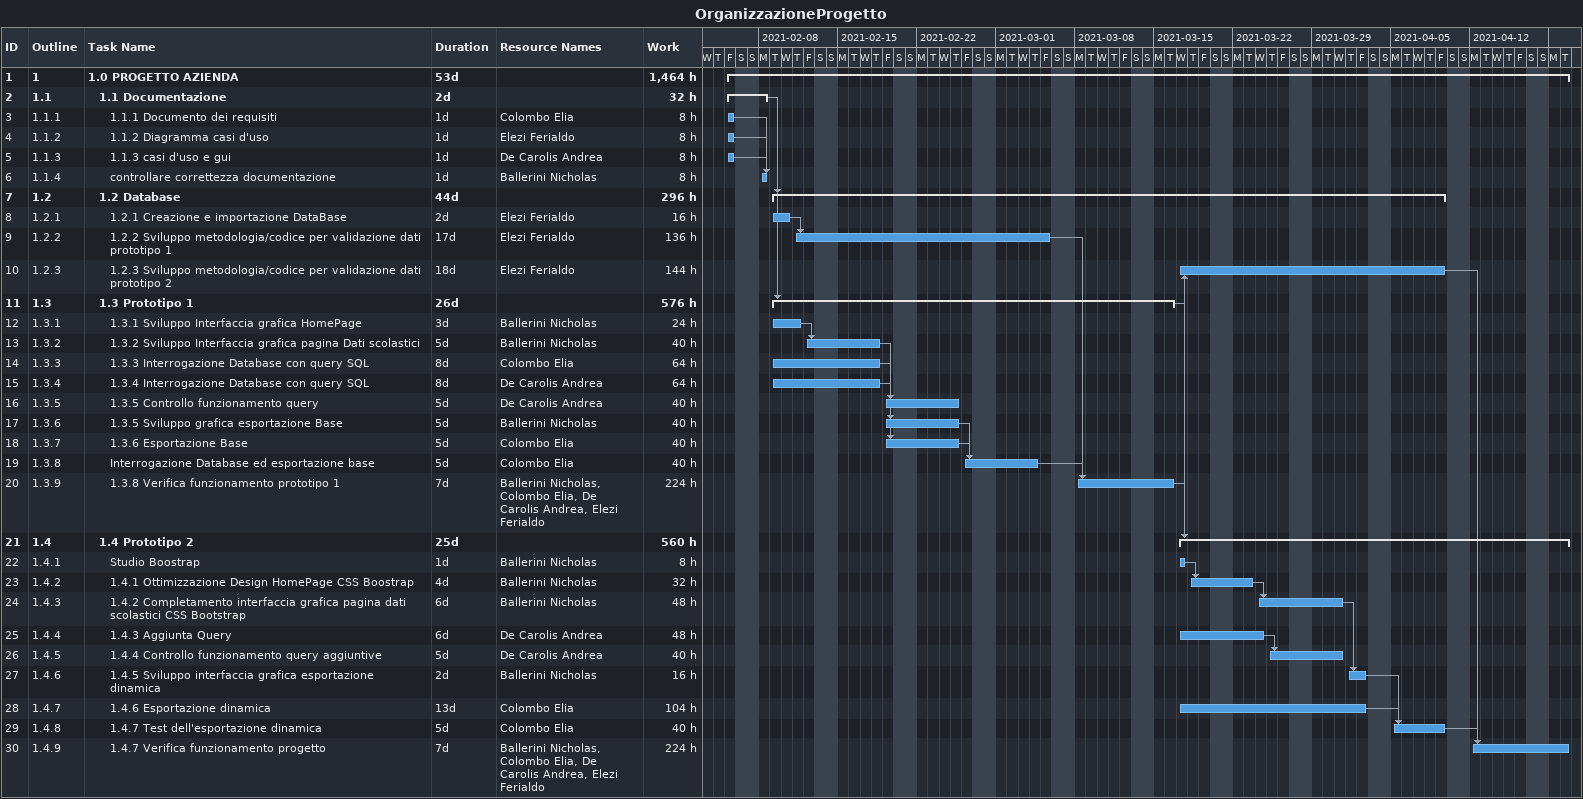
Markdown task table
OrganizzazioneProgetto

| ID | WBS | Task | Duration | Start | Finish | Predecessors | Resources | Work (h) |
|---|---|---|---|---|---|---|---|---|
| 1 | 1 | **1.0 PROGETTO AZIENDA** | 53d | 2021-02-05 | 2021-04-20 |  |  | 1464 |
| 2 | 1.1 | **1.1 Documentazione** | 2d | 2021-02-05 | 2021-02-08 |  |  | 32 |
| 3 | 1.1.1 | 1.1.1 Documento dei requisiti | 1d | 2021-02-05 | 2021-02-05 |  | Colombo Elia | 8 |
| 4 | 1.1.2 | 1.1.2 Diagramma casi d'uso | 1d | 2021-02-05 | 2021-02-05 |  | Elezi Ferialdo | 8 |
| 5 | 1.1.3 | 1.1.3 casi d'uso e gui | 1d | 2021-02-05 | 2021-02-05 |  | De Carolis Andrea | 8 |
| 6 | 1.1.4 | controllare correttezza documentazione | 1d | 2021-02-08 | 2021-02-08 | 3, 4, 5 | Ballerini Nicholas | 8 |
| 7 | 1.2 | **1.2 Database** | 44d | 2021-02-09 | 2021-04-09 | 2 |  | 296 |
| 8 | 1.2.1 | 1.2.1 Creazione e importazione DataBase | 2d | 2021-02-09 | 2021-02-10 |  | Elezi Ferialdo | 16 |
| 9 | 1.2.2 | 1.2.2 Sviluppo metodologia/codice per validazione dati prototipo 1 | 17d | 2021-02-11 | 2021-03-05 | 8 | Elezi Ferialdo | 136 |
| 10 | 1.2.3 | 1.2.3 Sviluppo metodologia/codice per validazione dati prototipo 2 | 18d | 2021-03-17 | 2021-04-09 | 20 | Elezi Ferialdo | 144 |
| 11 | 1.3 | **1.3 Prototipo 1** | 26d | 2021-02-09 | 2021-03-16 | 2 |  | 576 |
| 12 | 1.3.1 | 1.3.1 Sviluppo Interfaccia grafica HomePage | 3d | 2021-02-09 | 2021-02-11 |  | Ballerini Nicholas | 24 |
| 13 | 1.3.2 | 1.3.2 Sviluppo Interfaccia grafica pagina Dati scolastici | 5d | 2021-02-12 | 2021-02-18 | 12 | Ballerini Nicholas | 40 |
| 14 | 1.3.3 | 1.3.3 Interrogazione Database con query SQL | 8d | 2021-02-09 | 2021-02-18 |  | Colombo Elia | 64 |
| 15 | 1.3.4 | 1.3.4 Interrogazione Database con query SQL | 8d | 2021-02-09 | 2021-02-18 |  | De Carolis Andrea | 64 |
| 16 | 1.3.5 | 1.3.5 Controllo funzionamento query | 5d | 2021-02-19 | 2021-02-25 | 15 | De Carolis Andrea | 40 |
| 17 | 1.3.6 | 1.3.5 Sviluppo grafica esportazione Base | 5d | 2021-02-19 | 2021-02-25 | 13 | Ballerini Nicholas | 40 |
| 18 | 1.3.7 | 1.3.6 Esportazione Base | 5d | 2021-02-19 | 2021-02-25 | 14 | Colombo Elia | 40 |
| 19 | 1.3.8 | Interrogazione Database ed esportazione base | 5d | 2021-02-26 | 2021-03-04 | 18, 17 | Colombo Elia | 40 |
| 20 | 1.3.9 | 1.3.8 Verifica funzionamento prototipo 1 | 7d | 2021-03-08 | 2021-03-16 | 19, 9 | Ballerini Nicholas, Colombo Elia, De Carolis Andrea, Elezi Ferialdo | 224 |
| 21 | 1.4 | **1.4 Prototipo 2** | 25d | 2021-03-17 | 2021-04-20 | 11 |  | 560 |
| 22 | 1.4.1 | Studio Boostrap | 1d | 2021-03-17 | 2021-03-17 |  | Ballerini Nicholas | 8 |
| 23 | 1.4.2 | 1.4.1 Ottimizzazione Design HomePage CSS Boostrap | 4d | 2021-03-18 | 2021-03-23 | 22 | Ballerini Nicholas | 32 |
| 24 | 1.4.3 | 1.4.2 Completamento interfaccia grafica pagina dati scolastici CSS Bootstrap | 6d | 2021-03-24 | 2021-03-31 | 23 | Ballerini Nicholas | 48 |
| 25 | 1.4.4 | 1.4.3 Aggiunta Query | 6d | 2021-03-17 | 2021-03-24 |  | De Carolis Andrea | 48 |
| 26 | 1.4.5 | 1.4.4 Controllo funzionamento query aggiuntive | 5d | 2021-03-25 | 2021-03-31 | 25 | De Carolis Andrea | 40 |
| 27 | 1.4.6 | 1.4.5 Sviluppo interfaccia grafica esportazione dinamica | 2d | 2021-04-01 | 2021-04-02 | 24 | Ballerini Nicholas | 16 |
| 28 | 1.4.7 | 1.4.6 Esportazione dinamica | 13d | 2021-03-17 | 2021-04-02 |  | Colombo Elia | 104 |
| 29 | 1.4.8 | 1.4.7 Test dell'esportazione dinamica | 5d | 2021-04-05 | 2021-04-09 | 28, 27 | Colombo Elia | 40 |
| 30 | 1.4.9 | 1.4.7 Verifica funzionamento progetto | 7d | 2021-04-12 | 2021-04-20 | 29, 10 | Ballerini Nicholas, Colombo Elia, De Carolis Andrea, Elezi Ferialdo | 224 |
